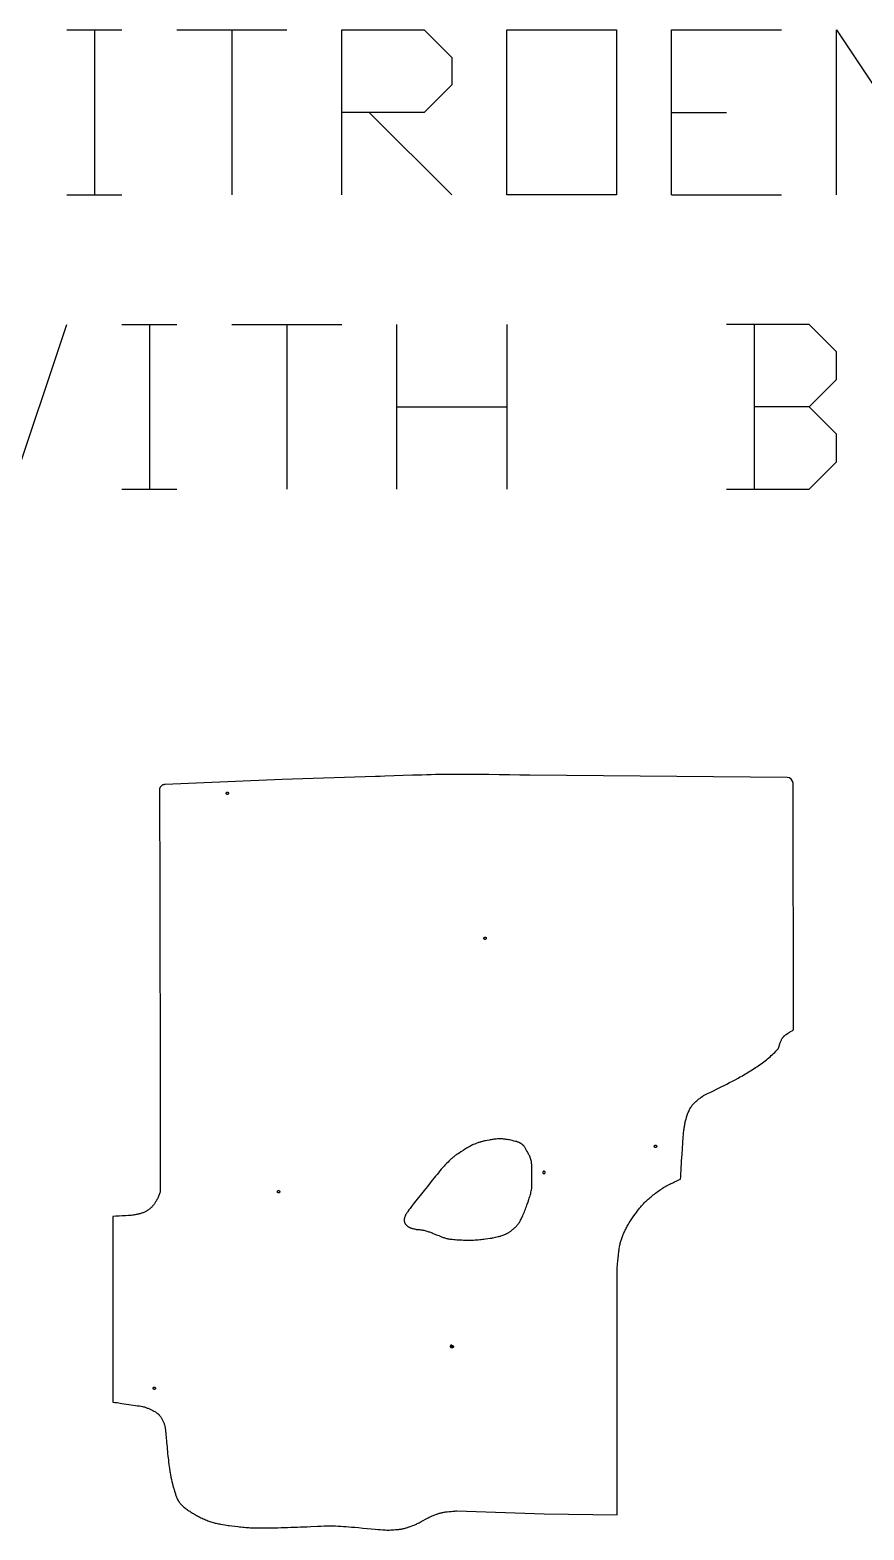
# Model space of a CAD drawing. Extents: x -1405 to 7310, y 1897 to 8577.
# Drawn here: x 2128 to 3541, y 6035 to 8577 of the extents above; entities that cross this region are included whole.
import ezdxf

# ---------------------------------------------------------------- set-up
doc = ezdxf.new("R2010")
doc.units = 0
doc.layers.add('Default_Layer', color=1, linetype='CONTINUOUS')

msp = doc.modelspace()

# ---------------------------------------------------------------- linework, layer by layer
at = {"layer": 'Default_Layer'}
for points in [[(2190.7, 8576.8), (2283.8, 8576.8)], [(2237.3, 8576.8), (2237.3, 8297.4)], [(2377, 8576.8), (2563.2, 8576.8)], [(2470.1, 8576.8), (2470.1, 8297.4)], [(2656.4, 8297.4), (2656.4, 8576.8), (2796.1, 8576.8), (2842.6, 8530.2), (2842.6, 8483.6), (2796.1, 8437.1), (2656.4, 8437.1)], [(3215.2, 8297.4), (3215.2, 8576.8), (3401.4, 8576.8)], [(3494.6, 8297.4), (3494.6, 8576.8), (3680.8, 8297.4), (3680.8, 8576.8)], [(2702.9, 8437.1), (2842.6, 8297.4)], [(3215.2, 8437.1), (3308.3, 8437.1)], [(2190.7, 8297.4), (2283.8, 8297.4)], [(3215.2, 8297.4), (3401.4, 8297.4)], [(1911.3, 8077.8), (2004.4, 7798.4), (2051, 7938.1), (2097.6, 7798.4), (2190.7, 8077.8)], [(2283.8, 8077.8), (2377, 8077.8)], [(2330.4, 8077.8), (2330.4, 7798.4)], [(2470.1, 8077.8), (2656.4, 8077.8)], [(2563.2, 8077.8), (2563.2, 7798.4)], [(2749.5, 7798.4), (2749.5, 8077.8)], [(2935.8, 8077.8), (2935.8, 7798.4)], [(3448, 7938.1), (3494.6, 7984.7), (3494.6, 8031.3), (3448, 8077.8), (3308.3, 8077.8)], [(3354.9, 8077.8), (3354.9, 7798.4)], [(2749.5, 7938.1), (2935.8, 7938.1)], [(3308.3, 7798.4), (3448, 7798.4), (3494.6, 7845), (3494.6, 7891.6), (3448, 7938.1), (3354.9, 7938.1)], [(2283.8, 7798.4), (2377, 7798.4)]]:
    msp.add_lwpolyline(points, dxfattribs=at)
for points in [[(2935.8, 8297.4), (2935.8, 8576.8), (3122, 8576.8), (3122, 8297.4), (2935.8, 8297.4)], [(2462.5, 7285.4), (2462.7, 7285.3), (2462.9, 7285.3), (2463.1, 7285.3), (2463.3, 7285.2), (2463.4, 7285.1), (2463.6, 7285), (2463.8, 7284.9), (2463.9, 7284.8), (2464, 7284.6), (2464.1, 7284.5), (2464.2, 7284.3), (2464.3, 7284.1), (2464.4, 7283.9), (2464.4, 7283.8), (2464.5, 7283.6), (2464.5, 7283.4), (2464.5, 7283.1), (2464.4, 7282.9), (2464.4, 7282.8), (2464.3, 7282.6), (2464.2, 7282.4), (2464.1, 7282.2), (2464, 7282.1), (2463.9, 7281.9), (2463.8, 7281.8), (2463.6, 7281.7), (2463.4, 7281.6), (2463.3, 7281.5), (2463.1, 7281.4), (2462.9, 7281.4), (2462.7, 7281.4), (2462.5, 7281.4), (2462.3, 7281.4), (2462.1, 7281.4), (2461.9, 7281.4), (2461.7, 7281.5), (2461.5, 7281.6), (2461.4, 7281.7), (2461.2, 7281.8), (2461.1, 7281.9), (2460.9, 7282.1), (2460.8, 7282.2), (2460.7, 7282.4), (2460.6, 7282.6), (2460.6, 7282.8), (2460.5, 7282.9), (2460.5, 7283.1), (2460.5, 7283.4), (2460.5, 7283.6), (2460.5, 7283.8), (2460.6, 7283.9), (2460.6, 7284.1), (2460.7, 7284.3), (2460.8, 7284.5), (2460.9, 7284.6), (2461.1, 7284.8), (2461.2, 7284.9), (2461.4, 7285), (2461.5, 7285.1), (2461.7, 7285.2), (2461.9, 7285.3), (2462.1, 7285.3), (2462.3, 7285.3), (2462.5, 7285.4)], [(2899.1, 7039.7), (2899.3, 7039.6), (2899.5, 7039.6), (2899.7, 7039.6), (2899.9, 7039.5), (2900.1, 7039.4), (2900.3, 7039.3), (2900.4, 7039.2), (2900.6, 7039.1), (2900.7, 7038.9), (2900.8, 7038.8), (2900.9, 7038.6), (2901, 7038.4), (2901, 7038.3), (2901.1, 7038.1), (2901.1, 7037.9), (2901.1, 7037.7), (2901.1, 7037.5), (2901.1, 7037.3), (2901, 7037.1), (2901, 7036.9), (2900.9, 7036.7), (2900.8, 7036.5), (2900.7, 7036.4), (2900.6, 7036.2), (2900.4, 7036.1), (2900.3, 7036), (2900.1, 7035.9), (2899.9, 7035.8), (2899.7, 7035.7), (2899.5, 7035.7), (2899.3, 7035.7), (2899.1, 7035.7), (2898.9, 7035.7), (2898.7, 7035.7), (2898.5, 7035.7), (2898.4, 7035.8), (2898.2, 7035.9), (2898, 7036), (2897.9, 7036.1), (2897.7, 7036.2), (2897.6, 7036.4), (2897.5, 7036.5), (2897.4, 7036.7), (2897.3, 7036.9), (2897.2, 7037.1), (2897.2, 7037.3), (2897.1, 7037.5), (2897.1, 7037.7), (2897.1, 7037.9), (2897.2, 7038.1), (2897.2, 7038.3), (2897.3, 7038.4), (2897.4, 7038.6), (2897.5, 7038.8), (2897.6, 7038.9), (2897.7, 7039.1), (2897.9, 7039.2), (2898, 7039.3), (2898.2, 7039.4), (2898.4, 7039.5), (2898.5, 7039.6), (2898.7, 7039.6), (2898.9, 7039.6), (2899.1, 7039.7)], [(2762.7, 6556.1), (2763, 6555.5), (2763.3, 6554.9), (2763.6, 6554.3), (2763.9, 6553.7), (2764.3, 6553.2), (2764.8, 6552.7), (2765.2, 6552.1), (2765.7, 6551.6), (2766.2, 6551.2), (2766.7, 6550.7), (2767.2, 6550.2), (2767.8, 6549.8), (2768.3, 6549.4), (2768.9, 6549), (2770, 6548.2), (2770.6, 6547.9), (2771.2, 6547.6), (2771.9, 6547.3), (2772.5, 6547), (2773.2, 6546.7), (2773.9, 6546.5), (2774.6, 6546.2), (2775.4, 6546), (2776.8, 6545.6), (2778.3, 6545.3), (2779.8, 6545), (2781.2, 6544.7), (2781.9, 6544.5), (2782.6, 6544.4), (2783.3, 6544.3), (2784, 6544.3), (2785.4, 6544.1), (2786.8, 6544), (2788.2, 6544), (2789.6, 6543.8), (2790.3, 6543.8), (2791, 6543.7), (2791.7, 6543.6), (2792.4, 6543.5), (2793.8, 6543.2), (2795.4, 6542.8), (2796.9, 6542.4), (2798.6, 6541.9), (2800.2, 6541.4), (2801.9, 6540.9), (2803.5, 6540.4), (2805, 6539.9), (2806.5, 6539.4), (2808, 6538.8), (2809.5, 6538.2), (2811, 6537.6), (2813.9, 6536.4), (2815.4, 6535.8), (2816.9, 6535.2), (2818.6, 6534.5), (2820.6, 6533.7), (2823, 6532.8), (2825.5, 6531.8), (2826.9, 6531.3), (2828.2, 6530.8), (2829.6, 6530.3), (2830.9, 6529.9), (2832.3, 6529.5), (2833.6, 6529.1), (2835, 6528.7), (2836.2, 6528.5), (2837.6, 6528.2), (2839.4, 6528), (2841.3, 6527.7), (2843.6, 6527.5), (2846, 6527.3), (2848.5, 6527), (2851.2, 6526.8), (2854, 6526.7), (2856.9, 6526.5), (2859.7, 6526.4), (2862.6, 6526.2), (2865.4, 6526.1), (2868.2, 6526.1), (2870.8, 6526), (2873.3, 6526), (2875.6, 6526.1), (2877.9, 6526.1), (2880.2, 6526.3), (2882.6, 6526.4), (2885.1, 6526.6), (2887.5, 6526.8), (2890, 6527), (2892.5, 6527.3), (2894.9, 6527.6), (2897.3, 6527.8), (2899.6, 6528.1), (2903.9, 6528.7), (2907.7, 6529.2), (2910.8, 6529.7), (2911.5, 6529.9), (2912.8, 6530.2), (2916.8, 6531), (2919.1, 6531.6), (2921.6, 6532.2), (2922.8, 6532.5), (2923.9, 6532.8), (2925, 6533.1), (2926, 6533.4), (2928, 6534.1), (2929.9, 6534.8), (2931.8, 6535.5), (2932.8, 6535.9), (2933.7, 6536.3), (2934.7, 6536.7), (2935.6, 6537.1), (2936.5, 6537.6), (2937.4, 6538.1), (2938.3, 6538.6), (2939.2, 6539.1), (2940.1, 6539.6), (2940.9, 6540.2), (2941.8, 6540.8), (2942.7, 6541.5), (2943.7, 6542.2), (2944.7, 6543), (2945.8, 6543.9), (2946.8, 6544.8), (2947.9, 6545.7), (2949, 6546.7), (2950.1, 6547.7), (2951.1, 6548.8), (2952.2, 6549.9), (2953.2, 6550.9), (2954.2, 6552.1), (2955.1, 6553.2), (2956, 6554.3), (2956.8, 6555.4), (2957.2, 6556), (2957.6, 6556.7), (2958, 6557.4), (2958.4, 6558.1), (2959.3, 6559.7), (2960.2, 6561.4), (2961.1, 6563.3), (2962.1, 6565.3), (2963, 6567.4), (2963.9, 6569.5), (2964.8, 6571.7), (2965.8, 6574), (2966.6, 6576.2), (2967.5, 6578.5), (2968.3, 6580.7), (2969.1, 6582.9), (2969.9, 6585.1), (2970.6, 6587.1), (2972, 6591.1), (2973.3, 6595.2), (2974, 6597.2), (2974.6, 6599.2), (2975.3, 6601.3), (2975.9, 6603.3), (2976.4, 6605.4), (2976.9, 6607.4), (2977.4, 6609.5), (2977.6, 6610.5), (2977.7, 6611.6), (2977.9, 6612.6), (2978.1, 6613.7), (2978.2, 6614.7), (2978.3, 6615.8), (2978.4, 6616.8), (2978.5, 6617.9), (2978.5, 6619), (2978.6, 6620.1), (2978.6, 6624.5), (2978.6, 6629.5), (2978.6, 6634.7), (2978.6, 6640.1), (2978.4, 6645.2), (2978.4, 6647.7), (2978.3, 6650), (2978.2, 6652.2), (2978.1, 6654.2), (2978, 6656), (2977.8, 6657.6), (2977.8, 6658.3), (2977.7, 6659), (2977.6, 6659.7), (2977.4, 6660.3), (2977.3, 6661), (2977.1, 6661.7), (2976.9, 6662.4), (2976.7, 6663), (2976.3, 6664.3), (2975.8, 6665.6), (2975.3, 6666.9), (2974.8, 6668.2), (2974.2, 6669.4), (2973.5, 6670.7), (2972.9, 6671.9), (2972.2, 6673.2), (2970.8, 6675.7), (2969.4, 6678.2), (2968.2, 6680.4), (2967.6, 6681.5), (2967, 6682.5), (2966.4, 6683.4), (2965.8, 6684.4), (2965.1, 6685.2), (2964.5, 6686), (2964.1, 6686.4), (2963.7, 6686.8), (2963.4, 6687.2), (2963, 6687.6), (2962.6, 6687.9), (2962.1, 6688.3), (2961.7, 6688.6), (2961.2, 6688.9), (2960.8, 6689.3), (2960.3, 6689.6), (2959.8, 6689.9), (2959.2, 6690.2), (2958.7, 6690.5), (2958.1, 6690.8), (2957.5, 6691.1), (2956.8, 6691.3), (2955.5, 6691.9), (2954, 6692.4), (2952.3, 6693), (2950.5, 6693.5), (2948.7, 6694), (2946.8, 6694.5), (2944.8, 6695), (2942.7, 6695.4), (2940.7, 6695.8), (2938.6, 6696.2), (2936.6, 6696.6), (2934.5, 6696.9), (2932.6, 6697.2), (2930.6, 6697.4), (2928.8, 6697.6), (2927, 6697.7), (2925.3, 6697.7), (2923.5, 6697.7), (2921.8, 6697.7), (2920, 6697.6), (2918.1, 6697.4), (2916.3, 6697.3), (2914.5, 6697.1), (2912.7, 6696.8), (2911, 6696.6), (2909.2, 6696.3), (2907.5, 6696), (2905.9, 6695.7), (2902.8, 6695.1), (2899.9, 6694.5), (2898.6, 6694.2), (2897.3, 6693.9), (2896, 6693.6), (2894.7, 6693.3), (2893.3, 6692.9), (2892, 6692.5), (2890.7, 6692.1), (2889.4, 6691.7), (2888.1, 6691.3), (2886.8, 6690.9), (2884.3, 6689.9), (2881.7, 6689), (2879.2, 6688), (2878.5, 6687.7), (2877.9, 6687.4), (2876.4, 6686.7), (2874.8, 6685.8), (2873.1, 6684.9), (2871.3, 6683.9), (2869.4, 6682.8), (2867.6, 6681.7), (2865.7, 6680.6), (2863.8, 6679.4), (2861.9, 6678.2), (2858.3, 6675.9), (2855, 6673.7), (2852.2, 6671.9), (2851, 6671.1), (2849.8, 6670.2), (2848.6, 6669.3), (2847.5, 6668.4), (2846.3, 6667.5), (2845.2, 6666.5), (2844, 6665.5), (2842.9, 6664.6), (2841.8, 6663.6), (2840.7, 6662.6), (2838.5, 6660.5), (2836.4, 6658.4), (2834.3, 6656.4), (2833.2, 6655.3), (2832.1, 6654.1), (2831, 6652.9), (2829.8, 6651.7), (2827.4, 6649), (2825, 6646.2), (2822.5, 6643.3), (2820.1, 6640.4), (2817.7, 6637.4), (2815.4, 6634.6), (2813, 6631.5), (2810.3, 6628.1), (2804.5, 6620.9), (2801.5, 6617.2), (2798.7, 6613.6), (2796, 6610.2), (2793.7, 6607.2), (2791.4, 6604.5), (2789, 6601.6), (2786.6, 6598.6), (2784.1, 6595.6), (2781.7, 6592.7), (2779.5, 6589.8), (2777.4, 6587.2), (2775.6, 6584.8), (2772.1, 6579.9), (2770.2, 6577.3), (2768.4, 6574.8), (2767.5, 6573.5), (2766.7, 6572.3), (2765.9, 6571.1), (2765.2, 6570), (2764.6, 6569), (2764.1, 6568.1), (2763.7, 6567.3), (2763.6, 6567), (2763.5, 6566.6), (2763.1, 6565.4), (2762.9, 6564.7), (2762.7, 6564), (2762.5, 6563.4), (2762.4, 6562.7), (2762.3, 6562), (2762.2, 6561.4), (2762.2, 6560.7), (2762.1, 6560), (2762.1, 6559.3), (2762.2, 6558.7), (2762.3, 6558), (2762.4, 6557.4), (2762.5, 6556.7), (2762.7, 6556.1)], [(3187.9, 6687.1), (3188.1, 6687), (3188.3, 6687), (3188.5, 6687), (3188.7, 6686.9), (3188.9, 6686.8), (3189, 6686.7), (3189.2, 6686.6), (3189.3, 6686.5), (3189.4, 6686.3), (3189.6, 6686.2), (3189.7, 6686), (3189.7, 6685.8), (3189.8, 6685.6), (3189.9, 6685.5), (3189.9, 6685.3), (3189.9, 6685.1), (3189.9, 6684.8), (3189.9, 6684.6), (3189.8, 6684.5), (3189.7, 6684.3), (3189.7, 6684.1), (3189.6, 6683.9), (3189.4, 6683.8), (3189.3, 6683.6), (3189.2, 6683.5), (3189, 6683.4), (3188.9, 6683.3), (3188.7, 6683.2), (3188.5, 6683.1), (3188.3, 6683.1), (3188.1, 6683.1), (3187.9, 6683.1), (3187.7, 6683.1), (3187.5, 6683.1), (3187.3, 6683.1), (3187.1, 6683.2), (3186.9, 6683.3), (3186.8, 6683.4), (3186.6, 6683.5), (3186.5, 6683.6), (3186.4, 6683.8), (3186.2, 6683.9), (3186.1, 6684.1), (3186.1, 6684.3), (3186, 6684.5), (3185.9, 6684.6), (3185.9, 6684.8), (3185.9, 6685.1), (3185.9, 6685.3), (3185.9, 6685.5), (3186, 6685.6), (3186.1, 6685.8), (3186.1, 6686), (3186.2, 6686.2), (3186.4, 6686.3), (3186.5, 6686.5), (3186.6, 6686.6), (3186.8, 6686.7), (3186.9, 6686.8), (3187.1, 6686.9), (3187.3, 6687), (3187.5, 6687), (3187.7, 6687), (3187.9, 6687.1)], [(2998.9, 6638.8), (2999.1, 6638.8), (2999.3, 6638.8), (2999.5, 6638.9), (2999.7, 6639), (2999.8, 6639), (3000, 6639.1), (3000.2, 6639.3), (3000.3, 6639.4), (3000.4, 6639.5), (3000.5, 6639.7), (3000.6, 6639.8), (3000.7, 6640), (3000.8, 6640.2), (3000.9, 6640.4), (3000.9, 6640.6), (3000.9, 6640.8), (3000.9, 6641), (3000.9, 6641.2), (3000.8, 6641.4), (3000.7, 6641.6), (3000.6, 6641.8), (3000.5, 6641.9), (3000.4, 6642.1), (3000.3, 6642.2), (3000.2, 6642.3), (3000, 6642.5), (2999.8, 6642.6), (2999.7, 6642.6), (2999.5, 6642.7), (2999.3, 6642.8), (2999.1, 6642.8), (2998.9, 6642.8), (2998.7, 6642.8), (2998.5, 6642.8), (2998.3, 6642.7), (2998.1, 6642.6), (2997.9, 6642.6), (2997.8, 6642.5), (2997.6, 6642.3), (2997.5, 6642.2), (2997.3, 6642.1), (2997.2, 6641.9), (2997.1, 6641.8), (2997, 6641.6), (2997, 6641.4), (2996.9, 6641.2), (2996.9, 6641), (2996.9, 6640.8), (2996.9, 6640.6), (2996.9, 6640.4), (2997, 6640.2), (2997, 6640), (2997.1, 6639.8), (2997.2, 6639.7), (2997.3, 6639.5), (2997.5, 6639.4), (2997.6, 6639.3), (2997.8, 6639.1), (2997.9, 6639), (2998.1, 6639), (2998.3, 6638.9), (2998.5, 6638.8), (2998.7, 6638.8), (2998.9, 6638.8)], [(2549.3, 6606.1), (2549.1, 6606.2), (2548.9, 6606.2), (2548.7, 6606.2), (2548.5, 6606.3), (2548.3, 6606.4), (2548.2, 6606.5), (2548, 6606.6), (2547.9, 6606.7), (2547.7, 6606.9), (2547.6, 6607), (2547.5, 6607.2), (2547.4, 6607.4), (2547.4, 6607.5), (2547.3, 6607.7), (2547.3, 6607.9), (2547.3, 6608.1), (2547.3, 6608.3), (2547.3, 6608.5), (2547.4, 6608.7), (2547.4, 6608.9), (2547.5, 6609.1), (2547.6, 6609.3), (2547.7, 6609.4), (2547.9, 6609.6), (2548, 6609.7), (2548.2, 6609.8), (2548.3, 6609.9), (2548.5, 6610), (2548.7, 6610.1), (2548.9, 6610.1), (2549.1, 6610.1), (2549.3, 6610.1), (2549.5, 6610.1), (2549.7, 6610.1), (2549.9, 6610.1), (2550.1, 6610), (2550.2, 6609.9), (2550.4, 6609.8), (2550.6, 6609.7), (2550.7, 6609.6), (2550.8, 6609.4), (2550.9, 6609.3), (2551, 6609.1), (2551.1, 6608.9), (2551.2, 6608.7), (2551.2, 6608.5), (2551.3, 6608.3), (2551.3, 6608.1), (2551.3, 6607.9), (2551.2, 6607.7), (2551.2, 6607.5), (2551.1, 6607.4), (2551, 6607.2), (2550.9, 6607), (2550.8, 6606.9), (2550.7, 6606.7), (2550.6, 6606.6), (2550.4, 6606.5), (2550.2, 6606.4), (2550.1, 6606.3), (2549.9, 6606.2), (2549.7, 6606.2), (2549.5, 6606.2), (2549.3, 6606.1)], [(2842.1, 6348.1), (2841.9, 6348.1), (2841.7, 6348), (2841.5, 6348), (2841.3, 6347.9), (2841.1, 6347.8), (2841, 6347.7), (2840.8, 6347.6), (2840.7, 6347.5), (2840.5, 6347.3), (2840.4, 6347.2), (2840.3, 6347), (2840.2, 6346.8), (2840.2, 6346.7), (2840.1, 6346.5), (2840.1, 6346.3), (2840.1, 6346.1), (2840.1, 6345.9), (2840.1, 6345.7), (2840.2, 6345.5), (2840.2, 6345.3), (2840.3, 6345.1), (2840.4, 6344.9), (2840.5, 6344.8), (2840.7, 6344.7), (2840.8, 6344.5), (2841, 6344.4), (2841.1, 6344.3), (2841.3, 6344.2), (2841.5, 6344.2), (2841.7, 6344.1), (2841.9, 6344.1), (2842.1, 6344.1), (2842.3, 6344.1), (2842.5, 6344.1), (2842.7, 6344.2), (2842.8, 6344.2), (2843, 6344.3), (2843.2, 6344.4), (2843.3, 6344.5), (2843.5, 6344.7), (2843.6, 6344.8), (2843.7, 6344.9), (2843.8, 6345.1), (2843.9, 6345.3), (2844, 6345.5), (2844, 6345.7), (2844.1, 6345.9), (2844.1, 6346.1), (2844.1, 6346.3), (2844, 6346.5), (2844, 6346.7), (2843.9, 6346.8), (2843.8, 6347), (2843.7, 6347.2), (2843.6, 6347.3), (2843.5, 6347.5), (2843.3, 6347.6), (2843.2, 6347.7), (2843, 6347.8), (2842.8, 6347.9), (2842.7, 6348), (2842.5, 6348), (2842.3, 6348.1), (2842.1, 6348.1)], [(2843.6, 6347.5), (2843.8, 6347.5), (2844, 6347.5), (2844.2, 6347.5), (2844.4, 6347.4), (2844.5, 6347.3), (2844.7, 6347.2), (2844.8, 6347.1), (2845, 6347), (2845.1, 6346.8), (2845.2, 6346.7), (2845.3, 6346.5), (2845.4, 6346.3), (2845.5, 6346.1), (2845.5, 6345.9), (2845.6, 6345.7), (2845.6, 6345.5), (2845.6, 6345.3), (2845.5, 6345.1), (2845.5, 6344.9), (2845.4, 6344.8), (2845.3, 6344.6), (2845.2, 6344.4), (2845.1, 6344.3), (2845, 6344.1), (2844.8, 6344), (2844.7, 6343.9), (2844.5, 6343.8), (2844.4, 6343.7), (2844.2, 6343.6), (2844, 6343.6), (2843.8, 6343.6), (2843.6, 6343.5), (2843.4, 6343.6), (2843.2, 6343.6), (2843, 6343.6), (2842.8, 6343.7), (2842.6, 6343.8), (2842.5, 6343.9), (2842.3, 6344), (2842.2, 6344.1), (2842, 6344.3), (2841.9, 6344.4), (2841.8, 6344.6), (2841.7, 6344.8), (2841.7, 6344.9), (2841.6, 6345.1), (2841.6, 6345.3), (2841.6, 6345.5), (2841.6, 6345.7), (2841.6, 6345.9), (2841.7, 6346.1), (2841.7, 6346.3), (2841.8, 6346.5), (2841.9, 6346.7), (2842, 6346.8), (2842.2, 6347), (2842.3, 6347.1), (2842.5, 6347.2), (2842.6, 6347.3), (2842.8, 6347.4), (2843, 6347.5), (2843.2, 6347.5), (2843.4, 6347.5), (2843.6, 6347.5)], [(2338.7, 6277), (2339, 6277), (2339.1, 6277), (2339.3, 6277), (2339.5, 6276.9), (2339.7, 6276.8), (2339.9, 6276.7), (2340, 6276.6), (2340.2, 6276.5), (2340.3, 6276.3), (2340.4, 6276.2), (2340.5, 6276), (2340.6, 6275.8), (2340.7, 6275.6), (2340.7, 6275.4), (2340.7, 6275.2), (2340.7, 6275), (2340.7, 6274.8), (2340.7, 6274.6), (2340.7, 6274.4), (2340.6, 6274.3), (2340.5, 6274.1), (2340.4, 6273.9), (2340.3, 6273.8), (2340.2, 6273.6), (2340, 6273.5), (2339.9, 6273.4), (2339.7, 6273.3), (2339.5, 6273.2), (2339.3, 6273.1), (2339.1, 6273.1), (2339, 6273.1), (2338.7, 6273), (2338.5, 6273.1), (2338.3, 6273.1), (2338.2, 6273.1), (2338, 6273.2), (2337.8, 6273.3), (2337.6, 6273.4), (2337.5, 6273.5), (2337.3, 6273.6), (2337.2, 6273.8), (2337.1, 6273.9), (2337, 6274.1), (2336.9, 6274.3), (2336.8, 6274.4), (2336.8, 6274.6), (2336.8, 6274.8), (2336.7, 6275), (2336.8, 6275.2), (2336.8, 6275.4), (2336.8, 6275.6), (2336.9, 6275.8), (2337, 6276), (2337.1, 6276.2), (2337.2, 6276.3), (2337.3, 6276.5), (2337.5, 6276.6), (2337.6, 6276.7), (2337.8, 6276.8), (2338, 6276.9), (2338.2, 6277), (2338.3, 6277), (2338.5, 6277), (2338.7, 6277)]]:
    msp.add_lwpolyline(points, close=True, dxfattribs=at)
msp.add_lwpolyline([(3230.5, 6629.5), (3230.6, 6634.1), (3230.9, 6639), (3231.1, 6644.2), (3231.4, 6649.6), (3231.8, 6655.1), (3232.1, 6660.6), (3232.8, 6671.4), (3233.6, 6681.5), (3234.2, 6690.2), (3235, 6701.1), (3235.3, 6704.5), (3235.6, 6707.9), (3235.9, 6711.3), (3236.1, 6713), (3236.3, 6714.7), (3236.5, 6716.5), (3236.8, 6718.2), (3237.1, 6719.9), (3237.4, 6721.5), (3237.7, 6723.2), (3238.1, 6724.9), (3238.4, 6726.5), (3238.9, 6728.2), (3239.7, 6731.4), (3240.2, 6733), (3240.7, 6734.7), (3241.2, 6736.3), (3241.7, 6737.9), (3242.3, 6739.5), (3242.9, 6741.1), (3243.5, 6742.6), (3244.1, 6744.2), (3244.8, 6745.7), (3245.5, 6747.2), (3246.3, 6748.7), (3247.1, 6750.1), (3247.5, 6750.8), (3247.9, 6751.5), (3248.4, 6752.2), (3248.8, 6752.8), (3249.3, 6753.5), (3249.8, 6754.2), (3250.3, 6754.8), (3250.8, 6755.4), (3251.3, 6756), (3251.8, 6756.6), (3252.9, 6757.8), (3254.1, 6759), (3255.2, 6760.1), (3256.4, 6761.2), (3257.7, 6762.3), (3258.9, 6763.4), (3260.2, 6764.4), (3261.5, 6765.4), (3262.8, 6766.4), (3265.4, 6768.4), (3268, 6770.3), (3268.4, 6770.6), (3268.8, 6770.9), (3269.4, 6771.2), (3270.1, 6771.6), (3271.7, 6772.5), (3273.7, 6773.5), (3276.1, 6774.6), (3278.7, 6775.9), (3284.9, 6778.8), (3292.1, 6782.3), (3296, 6784.2), (3300.1, 6786.2), (3304.4, 6788.4), (3308.8, 6790.6), (3313.4, 6793), (3318.1, 6795.4), (3322.9, 6798), (3327.8, 6800.7), (3330.2, 6802), (3332.7, 6803.4), (3335.1, 6804.8), (3337.6, 6806.2), (3340.1, 6807.7), (3342.5, 6809.2), (3345, 6810.7), (3347.5, 6812.2), (3349.9, 6813.7), (3352.4, 6815.3), (3354.8, 6816.8), (3357.2, 6818.4), (3359.6, 6820), (3362, 6821.7), (3364.3, 6823.3), (3366.7, 6825), (3369, 6826.6), (3371.2, 6828.3), (3373.5, 6830), (3375.7, 6831.8), (3377.8, 6833.5), (3379.9, 6835.3), (3382, 6837), (3384, 6838.8), (3386, 6840.6), (3387.9, 6842.4), (3389.8, 6844.2), (3391.6, 6846.1), (3392.8, 6847.3), (3393.9, 6848.4), (3394.3, 6848.9), (3394.7, 6849.3), (3395.1, 6849.8), (3395.5, 6850.3), (3395.8, 6850.8), (3396.1, 6851.3), (3396.4, 6851.8), (3396.6, 6852.3), (3396.8, 6852.9), (3397.1, 6853.5), (3397.3, 6854.2), (3397.4, 6854.9), (3397.6, 6855.6), (3397.9, 6856.5), (3398.2, 6857.4), (3398.5, 6858.3), (3398.8, 6859.3), (3399.1, 6860.3), (3399.5, 6861.3), (3399.9, 6862.3), (3400.3, 6863.3), (3400.7, 6864.3), (3401.2, 6865.2), (3401.6, 6866.2), (3402, 6867), (3402.5, 6867.8), (3402.9, 6868.5), (3403.3, 6869.1), (3403.7, 6869.7), (3404.2, 6870.2), (3404.6, 6870.7), (3405.1, 6871.2), (3405.6, 6871.7), (3406.2, 6872.2), (3406.7, 6872.6), (3407.3, 6873), (3408.4, 6873.9), (3409.5, 6874.7), (3411.8, 6876.4), (3413, 6877.2), (3414.2, 6878), (3415.5, 6878.7), (3416.7, 6879.5), (3419.3, 6881), (3420.6, 6881.7), (3421.8, 6882.5), (3420.9, 7300.2, 0.4109), (3411, 7310.2), (2974.9, 7314.2), (2966.4, 7314.2), (2957.8, 7314.3), (2940.4, 7314.6), (2923, 7314.8), (2905.6, 7315.1), (2888.3, 7315.3), (2879.8, 7315.3), (2871.4, 7315.4), (2863.1, 7315.4), (2854.9, 7315.4), (2846.8, 7315.4), (2838.9, 7315.3), (2831.1, 7315.3), (2823.2, 7315.1), (2815.4, 7315), (2807.6, 7314.8), (2799.7, 7314.6), (2791.9, 7314.3), (2776.3, 7313.8), (2760.6, 7313.3), (2745, 7312.8), (2729.3, 7312.2), (2721.5, 7312), (2713.7, 7311.7), (2555.1, 7306.9), (2357.3, 7298.2), (2357.2, 7298.2), (2356.9, 7298.2), (2356.5, 7298.2), (2355.7, 7298.1), (2355.3, 7298), (2354.9, 7297.9), (2354.5, 7297.8), (2354.1, 7297.7), (2353.4, 7297.5), (2352.8, 7297.2), (2352.1, 7296.8), (2351.5, 7296.4), (2350.9, 7296), (2350.4, 7295.5), (2349.8, 7295), (2349.4, 7294.4), (2349, 7294), (2348.8, 7293.5), (2348.5, 7293.1), (2348.2, 7292.6), (2348, 7292.1), (2347.8, 7291.6), (2347.7, 7291.1), (2347.5, 7290.6), (2348, 7113.4), (2348.3, 7001.5), (2348.6, 6887.3), (2348.7, 6832.5), (2348.8, 6780.8), (2348.9, 6733.6), (2348.9, 6692.1), (2348.9, 6657.4), (2348.9, 6643.1), (2348.9, 6630.9), (2348.8, 6621.1), (2348.8, 6613.8), (2348.7, 6609.2), (2348.6, 6607.9), (2348.6, 6607.6), (2348.6, 6607.4), (2348.2, 6606), (2347.7, 6604.6), (2347.2, 6603.2), (2346.6, 6601.7), (2346, 6600.3), (2345.3, 6598.9), (2344.6, 6597.5), (2343.9, 6596.1), (2343.2, 6594.8), (2342.5, 6593.5), (2341.8, 6592.2), (2341, 6591), (2340.3, 6589.9), (2339.6, 6588.9), (2339, 6587.9), (2338.3, 6587), (2337.7, 6586.2), (2337.1, 6585.4), (2336.4, 6584.6), (2335.7, 6583.8), (2335, 6583), (2334.3, 6582.2), (2333.6, 6581.4), (2332.8, 6580.7), (2332.1, 6580), (2331.3, 6579.3), (2330.5, 6578.6), (2329.7, 6578), (2328.9, 6577.3), (2328, 6576.7), (2327.1, 6576.1), (2326.3, 6575.6), (2325.3, 6575.1), (2324.3, 6574.5), (2323.3, 6574), (2322.1, 6573.5), (2320.9, 6573.1), (2319.7, 6572.6), (2318.5, 6572.2), (2317.2, 6571.7), (2315.8, 6571.3), (2314.5, 6570.9), (2313.2, 6570.6), (2311.8, 6570.2), (2310.5, 6569.9), (2309.1, 6569.6), (2307.8, 6569.3), (2306.5, 6569), (2305.9, 6568.9), (2305.2, 6568.8), (2303.5, 6568.5), (2301.7, 6568.3), (2299.6, 6568.1), (2297.4, 6568), (2295, 6567.8), (2289.9, 6567.5), (2284.5, 6567.2), (2279, 6566.9), (2273.6, 6566.6), (2268.5, 6566.3), (2268.5, 6251.8), (2272, 6251.2), (2275.7, 6250.7), (2283.5, 6249.5), (2291.6, 6248.4), (2299.6, 6247.2), (2307, 6246.1), (2310.4, 6245.6), (2313.5, 6245.1), (2316.2, 6244.6), (2318.6, 6244.1), (2320.5, 6243.7), (2321.3, 6243.5), (2321.9, 6243.4), (2323.1, 6243), (2324.3, 6242.6), (2325.5, 6242.1), (2326.8, 6241.6), (2328.1, 6241.1), (2329.3, 6240.6), (2330.6, 6240), (2331.8, 6239.5), (2334.2, 6238.3), (2336.3, 6237.3), (2338, 6236.3), (2339.4, 6235.6), (2340.5, 6234.9), (2341.6, 6234.2), (2342.7, 6233.5), (2343.8, 6232.7), (2344.3, 6232.3), (2344.8, 6231.9), (2345.3, 6231.5), (2345.8, 6231), (2346.3, 6230.6), (2346.7, 6230.1), (2347.2, 6229.7), (2347.6, 6229.2), (2348, 6228.6), (2348.5, 6227.9), (2349.1, 6227.2), (2349.6, 6226.3), (2350.2, 6225.4), (2350.8, 6224.4), (2351.4, 6223.3), (2352, 6222.2), (2352.6, 6221.1), (2353.1, 6219.9), (2353.7, 6218.7), (2354.3, 6217.5), (2354.8, 6216.3), (2355.2, 6215.2), (2355.7, 6214), (2356, 6212.9), (2356.4, 6211.8), (2356.6, 6210.5), (2356.9, 6209.3), (2357.1, 6207.9), (2357.4, 6206.5), (2357.6, 6205.1), (2357.7, 6203.6), (2357.9, 6202.1), (2358.2, 6199), (2358.5, 6195.9), (2358.7, 6192.8), (2359, 6189.8), (2359.3, 6186.7), (2359.6, 6183.3), (2360.3, 6175.8), (2360.6, 6171.9), (2360.9, 6168), (2361.3, 6164.2), (2361.7, 6160.5), (2362.5, 6153.3), (2362.9, 6149.7), (2363.4, 6146.1), (2363.9, 6142.5), (2364.4, 6138.9), (2365, 6135.4), (2365.3, 6133.6), (2365.6, 6131.8), (2366.3, 6128.2), (2367, 6124.5), (2367.8, 6120.7), (2368.6, 6117), (2369.4, 6113.4), (2369.9, 6111.6), (2370.3, 6109.9), (2370.8, 6108.3), (2371.2, 6106.6), (2371.7, 6105.1), (2372.1, 6103.6), (2373, 6100.7), (2373.9, 6097.8), (2374.4, 6096.3), (2374.9, 6094.9), (2375.4, 6093.4), (2375.9, 6092), (2376.4, 6090.6), (2377, 6089.2), (2377.6, 6087.8), (2378.3, 6086.4), (2379, 6085.1), (2379.4, 6084.5), (2379.7, 6083.8), (2380.1, 6083.2), (2380.6, 6082.5), (2381, 6081.9), (2381.4, 6081.3), (2381.9, 6080.7), (2382.4, 6080.1), (2382.9, 6079.5), (2383.4, 6078.9), (2384, 6078.3), (2384.6, 6077.7), (2385.8, 6076.5), (2387.1, 6075.4), (2388.4, 6074.2), (2389.8, 6073.1), (2391.2, 6071.9), (2392.7, 6070.8), (2394.2, 6069.7), (2395.7, 6068.6), (2397.3, 6067.6), (2398.8, 6066.6), (2400.3, 6065.5), (2403.4, 6063.6), (2404.9, 6062.6), (2406.5, 6061.7), (2408.3, 6060.7), (2410, 6059.7), (2411.9, 6058.7), (2413.8, 6057.7), (2415.7, 6056.7), (2417.7, 6055.7), (2419.6, 6054.8), (2421.6, 6053.9), (2423.6, 6053), (2425.6, 6052.1), (2427.5, 6051.3), (2429.4, 6050.6), (2431.2, 6049.9), (2433, 6049.3), (2434.7, 6048.7), (2436.5, 6048.1), (2438.3, 6047.6), (2440.1, 6047.2), (2441.9, 6046.7), (2443.6, 6046.3), (2445.5, 6045.9), (2447.3, 6045.5), (2449.1, 6045.2), (2450.9, 6044.8), (2454.5, 6044.2), (2458.2, 6043.6), (2461.8, 6043), (2463.7, 6042.7), (2465.8, 6042.4), (2470.3, 6041.8), (2475.1, 6041.2), (2480.3, 6040.6), (2482.9, 6040.3), (2485.6, 6040.1), (2488.3, 6039.8), (2491, 6039.6), (2493.7, 6039.4), (2496.3, 6039.2), (2498.9, 6039), (2501.4, 6038.8), (2503.9, 6038.7), (2506.6, 6038.6), (2509.4, 6038.6), (2512.2, 6038.5), (2515.1, 6038.5), (2518.1, 6038.5), (2524.1, 6038.5), (2530.3, 6038.6), (2536.4, 6038.6), (2548, 6038.8), (2553.5, 6039), (2559.1, 6039.1), (2564.6, 6039.3), (2570.1, 6039.5), (2581.2, 6039.9), (2586.7, 6040.1), (2592.3, 6040.3), (2597.9, 6040.5), (2603.7, 6040.8), (2615.4, 6041.3), (2621.1, 6041.6), (2626.6, 6041.8), (2629.2, 6041.8), (2631.8, 6041.9), (2634.2, 6041.9), (2636.5, 6041.9), (2638.8, 6041.9), (2641.1, 6041.8), (2643.4, 6041.7), (2645.6, 6041.7), (2650.2, 6041.5), (2654.7, 6041.2), (2659.3, 6040.9), (2663.8, 6040.6), (2672.9, 6039.9), (2675.3, 6039.7), (2678.2, 6039.5), (2684.7, 6038.9), (2691.9, 6038.2), (2699.3, 6037.5), (2712.8, 6036.2), (2717.9, 6035.7), (2719.8, 6035.6), (2721.2, 6035.5), (2725.8, 6035.2), (2728.2, 6035.1), (2730.5, 6035), (2732.8, 6034.9), (2735.1, 6034.9), (2737.4, 6034.9), (2739.7, 6035), (2742.1, 6035.1), (2744.7, 6035.3), (2747.3, 6035.5), (2750.1, 6035.7), (2751.4, 6035.9), (2752.8, 6036), (2754.2, 6036.2), (2755.6, 6036.4), (2757, 6036.6), (2758.3, 6036.9), (2759.7, 6037.1), (2761, 6037.4), (2762.3, 6037.7), (2763.6, 6038), (2764.9, 6038.4), (2766.2, 6038.8), (2767.5, 6039.1), (2768.8, 6039.6), (2770.1, 6040), (2771.3, 6040.4), (2773.9, 6041.3), (2776.5, 6042.3), (2779, 6043.3), (2781.5, 6044.4), (2782.8, 6045), (2784.2, 6045.7), (2785.8, 6046.4), (2787.4, 6047.3), (2790.9, 6049.1), (2794.4, 6051.1), (2798, 6053), (2801.4, 6054.8), (2803, 6055.6), (2804.5, 6056.4), (2805.9, 6057.1), (2807.1, 6057.6), (2809.5, 6058.7), (2811.9, 6059.7), (2814.3, 6060.6), (2816.7, 6061.5), (2817.9, 6062), (2819.1, 6062.4), (2820.3, 6062.8), (2821.6, 6063.2), (2822.8, 6063.6), (2824.1, 6063.9), (2825.3, 6064.2), (2826.6, 6064.5), (2827.8, 6064.8), (2829.2, 6065.1), (2830.6, 6065.3), (2832.1, 6065.5), (2833.6, 6065.7), (2835.1, 6065.9), (2838.3, 6066.2), (2841.5, 6066.5), (2844.8, 6066.8), (2848, 6067.1), (2849.5, 6067.2), (2851.1, 6067.4), (2999.2, 6062.4), (3123.1, 6060.4), (3123.1, 6481), (3123.4, 6483.3), (3123.6, 6485.7), (3124.1, 6490.6), (3124.5, 6495.6), (3125, 6500.6), (3125.3, 6503), (3125.5, 6505.4), (3125.8, 6507.7), (3126.1, 6509.9), (3126.4, 6512), (3126.7, 6514), (3127, 6515.9), (3127.2, 6516.8), (3127.4, 6517.6), (3127.8, 6519.3), (3128.2, 6520.9), (3128.7, 6522.5), (3129.2, 6524.2), (3129.7, 6525.8), (3130.2, 6527.4), (3130.7, 6529.1), (3131.3, 6530.7), (3131.9, 6532.3), (3132.5, 6533.9), (3133.1, 6535.5), (3133.8, 6537), (3134.5, 6538.6), (3135.2, 6540.2), (3135.9, 6541.7), (3136.6, 6543.2), (3137.4, 6544.8), (3138.2, 6546.4), (3139.2, 6548.1), (3140.1, 6549.9), (3141.2, 6551.6), (3142.2, 6553.4), (3143.3, 6555.2), (3144.5, 6557), (3145.6, 6558.8), (3146.8, 6560.6), (3147.9, 6562.4), (3149.1, 6564.1), (3151.3, 6567.3), (3153.4, 6570.3), (3155.5, 6573.1), (3157.6, 6575.9), (3158.6, 6577.2), (3159.7, 6578.6), (3160.8, 6580), (3161.9, 6581.3), (3163, 6582.7), (3164.1, 6584), (3165.2, 6585.3), (3166.4, 6586.6), (3167.6, 6587.8), (3168.7, 6589.1), (3170, 6590.3), (3171.2, 6591.6), (3172.5, 6592.8), (3173.9, 6594.1), (3175.4, 6595.4), (3177, 6596.8), (3178.7, 6598.3), (3180.4, 6599.7), (3182.3, 6601.2), (3184.1, 6602.7), (3186, 6604.2), (3188, 6605.7), (3189.9, 6607.2), (3191.9, 6608.6), (3193.9, 6610), (3195.8, 6611.4), (3197.8, 6612.7), (3199.7, 6614), (3201.6, 6615.2), (3203.6, 6616.3), (3205.6, 6617.5), (3207.7, 6618.7), (3209.8, 6619.8), (3212, 6620.9), (3214.1, 6621.9), (3216.2, 6622.9), (3218.3, 6623.9), (3220.3, 6624.9), (3224.1, 6626.6), (3227.5, 6628.2), (3230.5, 6629.5)], format="xyb", close=True, dxfattribs=at)

doc.saveas('drawing.dxf')
